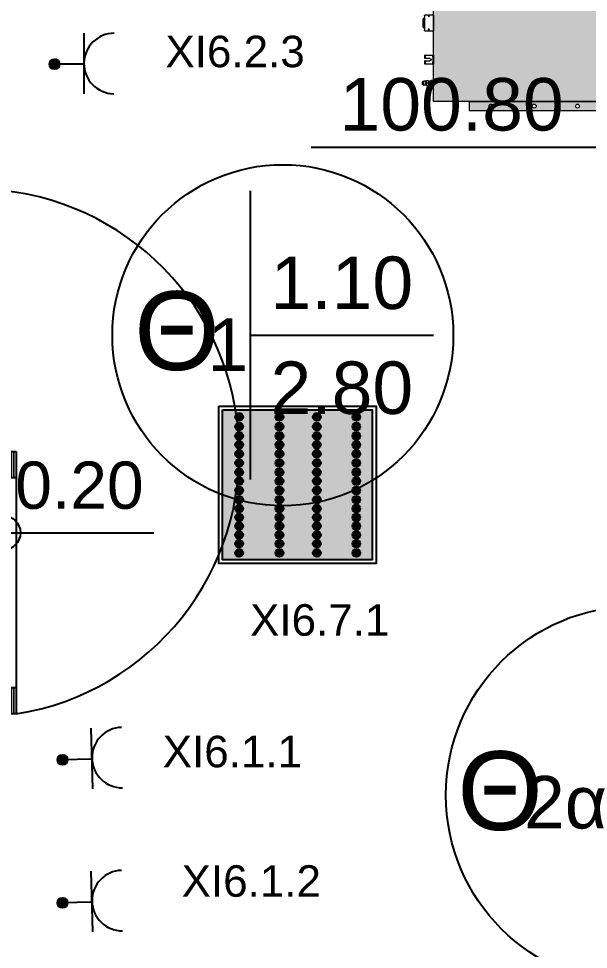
# Model space of a CAD drawing. Header units: metres. Extents: x 0 to 132, y -109 to 310.
# Drawn here: x 15.278 to 17.45, y 18.036 to 21.583 of the extents above; entities that cross this region are included whole.
import ezdxf
from ezdxf.enums import TextEntityAlignment as Align

# ---------------------------------------------------------------- set-up
doc = ezdxf.new("R2010")
doc.units = ezdxf.units.M
doc.header["$LTSCALE"] = 0.036
doc.layers.get('0').update_dxf_attribs({"color": 252})
doc.layers.get('Defpoints').update_dxf_attribs({"color": 252})
for name, color, linetype in [('arxitektonika', 254, 'Continuous'), ('DIMBLK', 252, 'Continuous'), ('electext', 20, 'Continuous'), ('HLEK-SYMBOL', 3, 'Continuous'), ('HLEK_FL001_SYMBOLS', 230, 'Continuous'), ('mihanologika text', 20, 'Continuous'), ('Parathira', 252, 'Continuous')]:
    doc.layers.add(name, color=color, linetype=linetype)
doc.layers.add('axel', color=170, linetype='Continuous', lineweight=0)
doc.styles.add('COMU-N', font='arial.ttf')
doc.styles.get("Standard").update_dxf_attribs({"font": 'arial.ttf'})
doc.dimstyles.new('CADWDOT', dxfattribs={"dimscale": 0.1, "dimtxt": 1.8, "dimasz": 0.08, "dimexe": 2, "dimexo": 0, "dimgap": 0.09, "dimtad": 0, "dimrnd": 0.001, "dimzin": 0, "dimdsep": 46, "dimtxsty": 'Standard', "dimblk1": 'ARTDIM', "dimblk2": 'ARTDIM', "dimsah": 1, "dimcen": 0.09, "dimdle": 0.05, "dimse1": 1, "dimse2": 1, "dimadec": 0, "dimazin": 0, "dimtfac": 1, "dimtmove": 0, "dimatfit": 3, "dimldrblk": 'ARTDIM', "dimfxl": 2, "dimtvp": 0.9999, "dimtolj": 1, "dimtzin": 0, "dimarcsym": 0})

# ---------------------------------------------------------------- blocks, each defined once
blk = doc.blocks.new('A$C30F022F0')
at = {"layer": 'Parathira'}
for p, q in [((-0.2, -0.2), (-0.2, -0.25)), ((0, -0.25), (0, -0.2)), ((-0.2, -0.25), (0, -0.25)), ((-0.1, -0.25), (-0.15, -0.25)), ((-0.2, -1.25), (0, -1.25)), ((-0.2, -1.3), (-0.2, -1.25)), ((0, -1.25), (0.05, -1.25)), ((0, -1.25), (0, -1.3)), ((0.01, -1.25), (0.01, -1.35)), ((0.02, -1.25), (0.02, -1.35)), ((0.03, -1.25), (0.03, -1.35)), ((0.04, -1.25), (0.04, -1.35)), ((0.05, -1.25), (0.05, -2.2498)), ((0.05, -1.35), (0, -1.35)), ((0.05, -2.15), (0, -2.15)), ((0.01, -2.15), (0.01, -2.2498)), ((0.02, -2.15), (0.02, -2.2498)), ((0.03, -2.15), (0.03, -2.2498)), ((0.04, -2.15), (0.04, -2.2498)), ((0.05, -2.2498), (0, -2.2498))]:
    blk.add_line(p, q, dxfattribs=at)
blk.add_arc((-0.1058, -1.256), 1.006, 278.9092, 89.67, dxfattribs=at)
blk = doc.blocks.new('ARTDIM')
at = {"layer": 'DIMBLK'}
for p, q in [((0, -24.9975), (0, 24.9975)), ((-24.9975, 0), (24.9975, 0))]:
    blk.add_line(p, q, dxfattribs=at)
blk.add_circle((0, 0), 8.25, dxfattribs=at)
blk = doc.blocks.new('*D288')
at = {"layer": 'arxitektonika', "color": 0, "lineweight": -2}
for p, q in [((15.0262, 19.6237), (15.2102, 19.6237)), ((15.2182, 19.6237), (15.7927, 19.6237))]:
    blk.add_line(p, q, dxfattribs=at)
at = {"layer": 'Defpoints', "color": 0, "transparency": 16777216}
for p in [(15.2182, 19.6237), (15.0182, 19.3974), (15.2182, 19.3974)]:
    blk.add_point(p, dxfattribs=at)
at = {"layer": 'arxitektonika', "color": 0, "lineweight": -2, "xscale": 0.008, "yscale": 0.008, "zscale": 0.008, "rotation": 180}
blk.add_blockref('ARTDIM', (15.0182, 19.6237), dxfattribs=at)
at = {"layer": 'arxitektonika', "color": 0, "lineweight": -2, "xscale": 0.008, "yscale": 0.008, "zscale": 0.008}
blk.add_blockref('ARTDIM', (15.2182, 19.6237), dxfattribs=at)
at = {"layer": 'arxitektonika', "color": 0, "insert": (15.5095, 19.8037), "char_height": 0.18, "attachment_point": 5}
blk.add_mtext('\\A1;0.20', dxfattribs=at)
blk = doc.blocks.new('gJ6_a14')
at = {"linetype": 'Continuous'}
for p, q in [((-0.1176, 0.1119), (0.113, 0.1119)), ((0, 0.1119), (0, 0))]:
    blk.add_line(p, q, dxfattribs=at)
blk.add_arc((-0.0023, 0.2279), 0.1153, 180, 358.9566, dxfattribs=at)
blk = doc.blocks.new('*X789')
at = {"color": 0}
for p, q in [((15.598, 2.587), (15.737, 2.727)), ((15.598, 2.622), (15.702, 2.727)), ((15.72, 2.727), (15.721, 2.728)), ((15.601, 2.607), (15.609, 2.616)), ((15.604, 2.646), (15.605, 2.647)), ((15.605, 2.559), (15.765, 2.719)), ((15.605, 2.577), (15.614, 2.585)), ((15.609, 2.652), (15.618, 2.66)), ((15.611, 2.547), (15.618, 2.554)), ((15.614, 2.621), (15.623, 2.63)), ((15.617, 2.536), (15.789, 2.707)), ((15.618, 2.59), (15.627, 2.599)), ((15.623, 2.665), (15.631, 2.674)), ((15.623, 2.559), (15.631, 2.568)), ((15.627, 2.634), (15.636, 2.643)), ((15.627, 2.528), (15.636, 2.537)), ((15.631, 2.603), (15.64, 2.612)), ((15.633, 2.516), (15.808, 2.691)), ((15.636, 2.678), (15.645, 2.687)), ((15.636, 2.572), (15.645, 2.581)), ((15.64, 2.647), (15.649, 2.656)), ((15.64, 2.541), (15.649, 2.55)), ((15.645, 2.616), (15.654, 2.625)), ((15.645, 2.51), (15.654, 2.519)), ((15.649, 2.691), (15.658, 2.7)), ((15.649, 2.585), (15.658, 2.594)), ((15.653, 2.501), (15.824, 2.672)), ((15.654, 2.66), (15.662, 2.669)), ((15.654, 2.554), (15.662, 2.563)), ((15.658, 2.63), (15.667, 2.638)), ((15.658, 2.523), (15.667, 2.532)), ((15.662, 2.705), (15.671, 2.714)), ((15.662, 2.599), (15.671, 2.607)), ((15.664, 2.494), (15.671, 2.501)), ((15.667, 2.674), (15.676, 2.683)), ((15.667, 2.568), (15.676, 2.577)), ((15.671, 2.643), (15.68, 2.652)), ((15.671, 2.537), (15.68, 2.546)), ((15.676, 2.718), (15.678, 2.721)), ((15.676, 2.489), (15.836, 2.648)), ((15.676, 2.612), (15.685, 2.621)), ((15.676, 2.506), (15.685, 2.515)), ((15.68, 2.687), (15.689, 2.696)), ((15.68, 2.581), (15.689, 2.59)), ((15.685, 2.656), (15.693, 2.665)), ((15.685, 2.55), (15.693, 2.559)), ((15.689, 2.625), (15.698, 2.634)), ((15.689, 2.519), (15.698, 2.528)), ((15.693, 2.7), (15.702, 2.709)), ((15.693, 2.594), (15.702, 2.603)), ((15.698, 2.669), (15.707, 2.678)), ((15.698, 2.563), (15.707, 2.572)), ((15.702, 2.638), (15.711, 2.647)), ((15.702, 2.532), (15.711, 2.541)), ((15.705, 2.482), (15.843, 2.62)), ((15.707, 2.714), (15.715, 2.722)), ((15.707, 2.607), (15.715, 2.616)), ((15.707, 2.501), (15.715, 2.51)), ((15.711, 2.683), (15.72, 2.691)), ((15.711, 2.577), (15.72, 2.585)), ((15.715, 2.652), (15.724, 2.66)), ((15.715, 2.546), (15.724, 2.554)), ((15.72, 2.621), (15.729, 2.63)), ((15.72, 2.515), (15.729, 2.523)), ((15.724, 2.696), (15.733, 2.705)), ((15.724, 2.59), (15.733, 2.599)), ((15.729, 2.665), (15.738, 2.674)), ((15.729, 2.559), (15.738, 2.568)), ((15.733, 2.634), (15.742, 2.643)), ((15.733, 2.528), (15.742, 2.537)), ((15.738, 2.709), (15.746, 2.718)), ((15.738, 2.603), (15.746, 2.612)), ((15.738, 2.497), (15.746, 2.506)), ((15.741, 2.482), (15.842, 2.584)), ((15.742, 2.678), (15.751, 2.687)), ((15.742, 2.572), (15.751, 2.581)), ((15.746, 2.647), (15.755, 2.656)), ((15.746, 2.541), (15.755, 2.55)), ((15.751, 2.722), (15.752, 2.724)), ((15.751, 2.616), (15.76, 2.625)), ((15.751, 2.51), (15.76, 2.519)), ((15.755, 2.691), (15.764, 2.7)), ((15.755, 2.585), (15.764, 2.594)), ((15.76, 2.66), (15.768, 2.669)), ((15.76, 2.554), (15.768, 2.563)), ((15.764, 2.63), (15.773, 2.638)), ((15.764, 2.523), (15.773, 2.532)), ((15.768, 2.705), (15.777, 2.714)), ((15.768, 2.599), (15.777, 2.607)), ((15.768, 2.493), (15.777, 2.501)), ((15.773, 2.674), (15.782, 2.683)), ((15.773, 2.568), (15.782, 2.577)), ((15.777, 2.643), (15.786, 2.652)), ((15.777, 2.537), (15.786, 2.546)), ((15.782, 2.612), (15.791, 2.621)), ((15.782, 2.506), (15.791, 2.515)), ((15.786, 2.687), (15.795, 2.696)), ((15.786, 2.581), (15.795, 2.59)), ((15.791, 2.656), (15.799, 2.665)), ((15.791, 2.55), (15.799, 2.559)), ((15.795, 2.625), (15.804, 2.634)), ((15.795, 2.519), (15.804, 2.528)), ((15.799, 2.594), (15.808, 2.603)), ((15.804, 2.669), (15.813, 2.678)), ((15.804, 2.563), (15.813, 2.572)), ((15.808, 2.638), (15.817, 2.647)), ((15.808, 2.532), (15.817, 2.541)), ((15.813, 2.607), (15.822, 2.616)), ((15.817, 2.577), (15.826, 2.585)), ((15.822, 2.652), (15.83, 2.66)), ((15.822, 2.546), (15.83, 2.554)), ((15.826, 2.621), (15.835, 2.63)), ((15.83, 2.59), (15.839, 2.599)), ((15.835, 2.559), (15.835, 2.56)), ((15.839, 2.634), (15.84, 2.635)), ((15.844, 2.603), (15.844, 2.603)), ((15.693, 2.488), (15.702, 2.497)), ((15.724, 2.484), (15.733, 2.493))]:
    blk.add_line(p, q, dxfattribs=at)
blk = doc.blocks.new('GJ6_A78')
at = {"layer": 'HLEK-SYMBOL', "color": 0, "linetype": 'Continuous'}
blk.add_circle((0, 0), 0.0989, dxfattribs=at)
at = {"layer": 'HLEK-SYMBOL', "color": 0, "xscale": 0.8, "yscale": 0.8, "zscale": 0.8}
blk.add_blockref('*X789', (-12.576, -2.084), dxfattribs=at)
blk = doc.blocks.new('priza')
at = {"layer": 'HLEK_FL001_SYMBOLS', "xscale": 0.1951472641207488, "yscale": 0.1951472641207488, "zscale": 0.1951472641207488}
blk.add_blockref('GJ6_A78', (87.4, -100.4953), dxfattribs=at)
at = {"layer": 'HLEK_FL001_SYMBOLS', "rotation": 180}
blk.add_blockref('gJ6_a14', (87.4, -100.4952), dxfattribs=at)
blk = doc.blocks.new('panel led 4x16W 60x60cm acrylic')
at = {"layer": 'HLEK_FL001_SYMBOLS', "linetype": 'Continuous', "lineweight": 0}
h = blk.add_hatch(color=201, dxfattribs=at)
h.dxf.hatch_style = 1
h.paths.add_polyline_path([(45.4184, 65.5575), (45.4184, 64.9863), (45.9896, 64.9863), (45.9896, 65.5575)])
h.paths.add_polyline_path([(45.6208, 65.3554, -1), (45.6508, 65.3554, -1)], flags=16)
h.paths.add_polyline_path([(45.6208, 65.3904, -1), (45.6508, 65.3904, -1)], flags=16)
h.paths.add_polyline_path([(45.7936, 65.3554, -1), (45.7636, 65.3554, -1)], flags=16)
h.paths.add_polyline_path([(45.7636, 65.3904, -1), (45.7936, 65.3904, -1)], flags=16)
h.paths.add_polyline_path([(45.6508, 65.3202, -1), (45.6208, 65.3202, -1)], flags=16)
h.paths.add_polyline_path([(45.7936, 65.3202, -1), (45.7636, 65.3202, -1)], flags=16)
h.paths.add_polyline_path([(45.6208, 65.4249, -1), (45.6508, 65.4249, -1)], flags=16)
h.paths.add_polyline_path([(45.7636, 65.4249, -1), (45.7936, 65.4249, -1)], flags=16)
h.paths.add_polyline_path([(45.6508, 65.2864, -1), (45.6208, 65.2864, -1)], flags=16)
h.paths.add_polyline_path([(45.7936, 65.2864, -1), (45.7636, 65.2864, -1)], flags=16)
h.paths.add_polyline_path([(45.6208, 65.4586, -1), (45.6508, 65.4586, -1)], flags=16)
h.paths.add_polyline_path([(45.7636, 65.4586, -1), (45.7936, 65.4586, -1)], flags=16)
h.paths.add_polyline_path([(45.6508, 65.2511, -1), (45.6208, 65.2511, -1)], flags=16)
h.paths.add_polyline_path([(45.7936, 65.2511, -1), (45.7636, 65.2511, -1)], flags=16)
h.paths.add_polyline_path([(45.6208, 65.4943, -1), (45.6508, 65.4943, -1)], flags=16)
h.paths.add_polyline_path([(45.7636, 65.4943, -1), (45.7936, 65.4943, -1)], flags=16)
h.paths.add_polyline_path([(45.6508, 65.2158, -1), (45.6208, 65.2158, -1)], flags=16)
h.paths.add_polyline_path([(45.7936, 65.2158, -1), (45.7636, 65.2158, -1)], flags=16)
h.paths.add_polyline_path([(45.6208, 65.531, -1), (45.6508, 65.531, -1)], flags=16)
h.paths.add_polyline_path([(45.7636, 65.531, -1), (45.7936, 65.531, -1)], flags=16)
h.paths.add_polyline_path([(45.6508, 65.1817, -1), (45.6208, 65.1817, -1)], flags=16)
h.paths.add_polyline_path([(45.7936, 65.1817, -1), (45.7636, 65.1817, -1)], flags=16)
h.paths.add_polyline_path([(45.4672, 65.3554, -1), (45.4972, 65.3554, -1)], flags=16)
h.paths.add_polyline_path([(45.4672, 65.3904, -1), (45.4972, 65.3904, -1)], flags=16)
h.paths.add_polyline_path([(45.4972, 65.3202, -1), (45.4672, 65.3202, -1)], flags=16)
h.paths.add_polyline_path([(45.6508, 65.1482, -1), (45.6208, 65.1482, -1)], flags=16)
h.paths.add_polyline_path([(45.9441, 65.3554, -1), (45.9141, 65.3554, -1)], flags=16)
h.paths.add_polyline_path([(45.9441, 65.3904, -1), (45.9141, 65.3904, -1)], flags=16)
h.paths.add_polyline_path([(45.7936, 65.1482, -1), (45.7636, 65.1482, -1)], flags=16)
h.paths.add_polyline_path([(45.4672, 65.4249, -1), (45.4972, 65.4249, -1)], flags=16)
h.paths.add_polyline_path([(45.9441, 65.3202, -1), (45.9141, 65.3202, -1)], flags=16)
h.paths.add_polyline_path([(45.4972, 65.2864, -1), (45.4672, 65.2864, -1)], flags=16)
h.paths.add_polyline_path([(45.9141, 65.4249, -1), (45.9441, 65.4249, -1)], flags=16)
h.paths.add_polyline_path([(45.9441, 65.2864, -1), (45.9141, 65.2864, -1)], flags=16)
h.paths.add_polyline_path([(45.4672, 65.4586, -1), (45.4972, 65.4586, -1)], flags=16)
h.paths.add_polyline_path([(45.9141, 65.4586, -1), (45.9441, 65.4586, -1)], flags=16)
h.paths.add_polyline_path([(45.4972, 65.2511, -1), (45.4672, 65.2511, -1)], flags=16)
h.paths.add_polyline_path([(45.9441, 65.2511, -1), (45.9141, 65.2511, -1)], flags=16)
h.paths.add_polyline_path([(45.4672, 65.4943, -1), (45.4972, 65.4943, -1)], flags=16)
h.paths.add_polyline_path([(45.6508, 65.1152, -1), (45.6208, 65.1152, -1)], flags=16)
h.paths.add_polyline_path([(45.7936, 65.1152, -1), (45.7636, 65.1152, -1)], flags=16)
h.paths.add_polyline_path([(45.9141, 65.4943, -1), (45.9441, 65.4943, -1)], flags=16)
h.paths.add_polyline_path([(45.4972, 65.2158, -1), (45.4672, 65.2158, -1)], flags=16)
h.paths.add_polyline_path([(45.9441, 65.2158, -1), (45.9141, 65.2158, -1)], flags=16)
h.paths.add_polyline_path([(45.4672, 65.531, -1), (45.4972, 65.531, -1)], flags=16)
h.paths.add_polyline_path([(45.9141, 65.531, -1), (45.9441, 65.531, -1)], flags=16)
h.paths.add_polyline_path([(45.4972, 65.1817, -1), (45.4672, 65.1817, -1)], flags=16)
h.paths.add_polyline_path([(45.9441, 65.1817, -1), (45.9141, 65.1817, -1)], flags=16)
h.paths.add_polyline_path([(45.6508, 65.0811, -1), (45.6208, 65.0811, -1)], flags=16)
h.paths.add_polyline_path([(45.7936, 65.0811, -1), (45.7636, 65.0811, -1)], flags=16)
h.paths.add_polyline_path([(45.4972, 65.1482, -1), (45.4672, 65.1482, -1)], flags=16)
h.paths.add_polyline_path([(45.9441, 65.1482, -1), (45.9141, 65.1482, -1)], flags=16)
h.paths.add_polyline_path([(45.6508, 65.048, -1), (45.6208, 65.048, -1)], flags=16)
h.paths.add_polyline_path([(45.7936, 65.048, -1), (45.7636, 65.048, -1)], flags=16)
h.paths.add_polyline_path([(45.4972, 65.1152, -1), (45.4672, 65.1152, -1)], flags=16)
h.paths.add_polyline_path([(45.9441, 65.1152, -1), (45.9141, 65.1152, -1)], flags=16)
h.paths.add_polyline_path([(45.6508, 65.0128, -1), (45.6208, 65.0128, -1)], flags=16)
h.paths.add_polyline_path([(45.4972, 65.0811, -1), (45.4672, 65.0811, -1)], flags=16)
h.paths.add_polyline_path([(45.7936, 65.0128, -1), (45.7636, 65.0128, -1)], flags=16)
h.paths.add_polyline_path([(45.9441, 65.0811, -1), (45.9141, 65.0811, -1)], flags=16)
h.paths.add_polyline_path([(45.4972, 65.048, -1), (45.4672, 65.048, -1)], flags=16)
h.paths.add_polyline_path([(45.9441, 65.048, -1), (45.9141, 65.048, -1)], flags=16)
h.paths.add_polyline_path([(45.4972, 65.0128, -1), (45.4672, 65.0128, -1)], flags=16)
h.paths.add_polyline_path([(45.9441, 65.0128, -1), (45.9141, 65.0128, -1)], flags=16)
h = blk.add_hatch(color=11, dxfattribs=at)
h.dxf.hatch_style = 1
h.paths.add_polyline_path([(45.4972, 65.531, 1), (45.4672, 65.531, 1)])
h = blk.add_hatch(color=11, dxfattribs=at)
h.dxf.hatch_style = 1
h.paths.add_polyline_path([(45.6508, 65.531, 1), (45.6208, 65.531, 1)])
h = blk.add_hatch(color=11, dxfattribs=at)
h.dxf.hatch_style = 1
h.paths.add_polyline_path([(45.7936, 65.531, 1), (45.7636, 65.531, 1)])
h = blk.add_hatch(color=11, dxfattribs=at)
h.dxf.hatch_style = 1
h.paths.add_polyline_path([(45.9441, 65.531, 1), (45.9141, 65.531, 1)])
h = blk.add_hatch(color=11, dxfattribs=at)
h.dxf.hatch_style = 1
h.paths.add_polyline_path([(45.4972, 65.4943, 1), (45.4672, 65.4943, 1)])
h = blk.add_hatch(color=11, dxfattribs=at)
h.dxf.hatch_style = 1
h.paths.add_polyline_path([(45.6508, 65.4943, 1), (45.6208, 65.4943, 1)])
h = blk.add_hatch(color=11, dxfattribs=at)
h.dxf.hatch_style = 1
h.paths.add_polyline_path([(45.7936, 65.4943, 1), (45.7636, 65.4943, 1)])
h = blk.add_hatch(color=11, dxfattribs=at)
h.dxf.hatch_style = 1
h.paths.add_polyline_path([(45.9441, 65.4943, 1), (45.9141, 65.4943, 1)])
h = blk.add_hatch(color=11, dxfattribs=at)
h.dxf.hatch_style = 1
h.paths.add_polyline_path([(45.4972, 65.4586, 1), (45.4672, 65.4586, 1)])
h = blk.add_hatch(color=11, dxfattribs=at)
h.dxf.hatch_style = 1
h.paths.add_polyline_path([(45.6508, 65.4586, 1), (45.6208, 65.4586, 1)])
h = blk.add_hatch(color=11, dxfattribs=at)
h.dxf.hatch_style = 1
h.paths.add_polyline_path([(45.7936, 65.4586, 1), (45.7636, 65.4586, 1)])
h = blk.add_hatch(color=11, dxfattribs=at)
h.dxf.hatch_style = 1
h.paths.add_polyline_path([(45.9441, 65.4586, 1), (45.9141, 65.4586, 1)])
h = blk.add_hatch(color=11, dxfattribs=at)
h.dxf.hatch_style = 1
h.paths.add_polyline_path([(45.4972, 65.4249, 1), (45.4672, 65.4249, 1)])
h = blk.add_hatch(color=11, dxfattribs=at)
h.dxf.hatch_style = 1
h.paths.add_polyline_path([(45.6508, 65.4249, 1), (45.6208, 65.4249, 1)])
h = blk.add_hatch(color=11, dxfattribs=at)
h.dxf.hatch_style = 1
h.paths.add_polyline_path([(45.7936, 65.4249, 1), (45.7636, 65.4249, 1)])
h = blk.add_hatch(color=11, dxfattribs=at)
h.dxf.hatch_style = 1
h.paths.add_polyline_path([(45.9441, 65.4249, 1), (45.9141, 65.4249, 1)])
h = blk.add_hatch(color=11, dxfattribs=at)
h.dxf.hatch_style = 1
h.paths.add_polyline_path([(45.4972, 65.3904, 1), (45.4672, 65.3904, 1)])
h = blk.add_hatch(color=11, dxfattribs=at)
h.dxf.hatch_style = 1
h.paths.add_polyline_path([(45.6508, 65.3904, 1), (45.6208, 65.3904, 1)])
h = blk.add_hatch(color=11, dxfattribs=at)
h.dxf.hatch_style = 1
h.paths.add_polyline_path([(45.7936, 65.3904, 1), (45.7636, 65.3904, 1)])
h = blk.add_hatch(color=11, dxfattribs=at)
h.dxf.hatch_style = 1
h.paths.add_polyline_path([(45.9441, 65.3904, 1), (45.9141, 65.3904, 1)])
h = blk.add_hatch(color=11, dxfattribs=at)
h.dxf.hatch_style = 1
h.paths.add_polyline_path([(45.4972, 65.3554, 1), (45.4672, 65.3554, 1)])
h = blk.add_hatch(color=11, dxfattribs=at)
h.dxf.hatch_style = 1
h.paths.add_polyline_path([(45.6508, 65.3554, 1), (45.6208, 65.3554, 1)])
h = blk.add_hatch(color=11, dxfattribs=at)
h.dxf.hatch_style = 1
h.paths.add_polyline_path([(45.7936, 65.3554, 1), (45.7636, 65.3554, 1)])
h = blk.add_hatch(color=11, dxfattribs=at)
h.dxf.hatch_style = 1
h.paths.add_polyline_path([(45.9441, 65.3554, 1), (45.9141, 65.3554, 1)])
h = blk.add_hatch(color=11, dxfattribs=at)
h.dxf.hatch_style = 1
h.paths.add_polyline_path([(45.4972, 65.3202, 1), (45.4672, 65.3202, 1)])
h = blk.add_hatch(color=11, dxfattribs=at)
h.dxf.hatch_style = 1
h.paths.add_polyline_path([(45.6508, 65.3202, 1), (45.6208, 65.3202, 1)])
h = blk.add_hatch(color=11, dxfattribs=at)
h.dxf.hatch_style = 1
h.paths.add_polyline_path([(45.7936, 65.3202, 1), (45.7636, 65.3202, 1)])
h = blk.add_hatch(color=11, dxfattribs=at)
h.dxf.hatch_style = 1
h.paths.add_polyline_path([(45.9441, 65.3202, 1), (45.9141, 65.3202, 1)])
h = blk.add_hatch(color=11, dxfattribs=at)
h.dxf.hatch_style = 1
h.paths.add_polyline_path([(45.4972, 65.2864, 1), (45.4672, 65.2864, 1)])
h = blk.add_hatch(color=11, dxfattribs=at)
h.dxf.hatch_style = 1
h.paths.add_polyline_path([(45.6508, 65.2864, 1), (45.6208, 65.2864, 1)])
h = blk.add_hatch(color=11, dxfattribs=at)
h.dxf.hatch_style = 1
h.paths.add_polyline_path([(45.7936, 65.2864, 1), (45.7636, 65.2864, 1)])
h = blk.add_hatch(color=11, dxfattribs=at)
h.dxf.hatch_style = 1
h.paths.add_polyline_path([(45.9441, 65.2864, 1), (45.9141, 65.2864, 1)])
h = blk.add_hatch(color=11, dxfattribs=at)
h.dxf.hatch_style = 1
h.paths.add_polyline_path([(45.4972, 65.2511, 1), (45.4672, 65.2511, 1)])
h = blk.add_hatch(color=11, dxfattribs=at)
h.dxf.hatch_style = 1
h.paths.add_polyline_path([(45.6508, 65.2511, 1), (45.6208, 65.2511, 1)])
h = blk.add_hatch(color=11, dxfattribs=at)
h.dxf.hatch_style = 1
h.paths.add_polyline_path([(45.7936, 65.2511, 1), (45.7636, 65.2511, 1)])
h = blk.add_hatch(color=11, dxfattribs=at)
h.dxf.hatch_style = 1
h.paths.add_polyline_path([(45.9441, 65.2511, 1), (45.9141, 65.2511, 1)])
h = blk.add_hatch(color=11, dxfattribs=at)
h.dxf.hatch_style = 1
h.paths.add_polyline_path([(45.4972, 65.2158, 1), (45.4672, 65.2158, 1)])
h = blk.add_hatch(color=11, dxfattribs=at)
h.dxf.hatch_style = 1
h.paths.add_polyline_path([(45.4972, 65.1817, 1), (45.4672, 65.1817, 1)])
h = blk.add_hatch(color=11, dxfattribs=at)
h.dxf.hatch_style = 1
h.paths.add_polyline_path([(45.6508, 65.2158, 1), (45.6208, 65.2158, 1)])
h = blk.add_hatch(color=11, dxfattribs=at)
h.dxf.hatch_style = 1
h.paths.add_polyline_path([(45.6508, 65.1817, 1), (45.6208, 65.1817, 1)])
h = blk.add_hatch(color=11, dxfattribs=at)
h.dxf.hatch_style = 1
h.paths.add_polyline_path([(45.7936, 65.2158, 1), (45.7636, 65.2158, 1)])
h = blk.add_hatch(color=11, dxfattribs=at)
h.dxf.hatch_style = 1
h.paths.add_polyline_path([(45.7936, 65.1817, 1), (45.7636, 65.1817, 1)])
h = blk.add_hatch(color=11, dxfattribs=at)
h.dxf.hatch_style = 1
h.paths.add_polyline_path([(45.9441, 65.2158, 1), (45.9141, 65.2158, 1)])
h = blk.add_hatch(color=11, dxfattribs=at)
h.dxf.hatch_style = 1
h.paths.add_polyline_path([(45.9441, 65.1817, 1), (45.9141, 65.1817, 1)])
h = blk.add_hatch(color=11, dxfattribs=at)
h.dxf.hatch_style = 1
h.paths.add_polyline_path([(45.4972, 65.1482, 1), (45.4672, 65.1482, 1)])
h = blk.add_hatch(color=11, dxfattribs=at)
h.dxf.hatch_style = 1
h.paths.add_polyline_path([(45.6508, 65.1482, 1), (45.6208, 65.1482, 1)])
h = blk.add_hatch(color=11, dxfattribs=at)
h.dxf.hatch_style = 1
h.paths.add_polyline_path([(45.7936, 65.1482, 1), (45.7636, 65.1482, 1)])
h = blk.add_hatch(color=11, dxfattribs=at)
h.dxf.hatch_style = 1
h.paths.add_polyline_path([(45.9441, 65.1482, 1), (45.9141, 65.1482, 1)])
h = blk.add_hatch(color=11, dxfattribs=at)
h.dxf.hatch_style = 1
h.paths.add_polyline_path([(45.4972, 65.1152, 1), (45.4672, 65.1152, 1)])
h = blk.add_hatch(color=11, dxfattribs=at)
h.dxf.hatch_style = 1
h.paths.add_polyline_path([(45.6508, 65.1152, 1), (45.6208, 65.1152, 1)])
h = blk.add_hatch(color=11, dxfattribs=at)
h.dxf.hatch_style = 1
h.paths.add_polyline_path([(45.7936, 65.1152, 1), (45.7636, 65.1152, 1)])
h = blk.add_hatch(color=11, dxfattribs=at)
h.dxf.hatch_style = 1
h.paths.add_polyline_path([(45.9441, 65.1152, 1), (45.9141, 65.1152, 1)])
h = blk.add_hatch(color=11, dxfattribs=at)
h.dxf.hatch_style = 1
h.paths.add_polyline_path([(45.4972, 65.0811, 1), (45.4672, 65.0811, 1)])
h = blk.add_hatch(color=11, dxfattribs=at)
h.dxf.hatch_style = 1
h.paths.add_polyline_path([(45.6508, 65.0811, 1), (45.6208, 65.0811, 1)])
h = blk.add_hatch(color=11, dxfattribs=at)
h.dxf.hatch_style = 1
h.paths.add_polyline_path([(45.7936, 65.0811, 1), (45.7636, 65.0811, 1)])
h = blk.add_hatch(color=11, dxfattribs=at)
h.dxf.hatch_style = 1
h.paths.add_polyline_path([(45.9441, 65.0811, 1), (45.9141, 65.0811, 1)])
h = blk.add_hatch(color=11, dxfattribs=at)
h.dxf.hatch_style = 1
h.paths.add_polyline_path([(45.4972, 65.048, 1), (45.4672, 65.048, 1)])
h = blk.add_hatch(color=11, dxfattribs=at)
h.dxf.hatch_style = 1
h.paths.add_polyline_path([(45.6508, 65.048, 1), (45.6208, 65.048, 1)])
h = blk.add_hatch(color=11, dxfattribs=at)
h.dxf.hatch_style = 1
h.paths.add_polyline_path([(45.7936, 65.048, 1), (45.7636, 65.048, 1)])
h = blk.add_hatch(color=11, dxfattribs=at)
h.dxf.hatch_style = 1
h.paths.add_polyline_path([(45.9441, 65.048, 1), (45.9141, 65.048, 1)])
h = blk.add_hatch(color=11, dxfattribs=at)
h.dxf.hatch_style = 1
h.paths.add_polyline_path([(45.4972, 65.0128, 1), (45.4672, 65.0128, 1)])
h = blk.add_hatch(color=11, dxfattribs=at)
h.dxf.hatch_style = 1
h.paths.add_polyline_path([(45.6508, 65.0128, 1), (45.6208, 65.0128, 1)])
h = blk.add_hatch(color=11, dxfattribs=at)
h.dxf.hatch_style = 1
h.paths.add_polyline_path([(45.7936, 65.0128, 1), (45.7636, 65.0128, 1)])
h = blk.add_hatch(color=11, dxfattribs=at)
h.dxf.hatch_style = 1
h.paths.add_polyline_path([(45.9441, 65.0128, 1), (45.9141, 65.0128, 1)])
at = {"layer": 'HLEK_FL001_SYMBOLS'}
for points in [[(45.4043, 65.5722), (46.0043, 65.5722), (46.0043, 64.9722), (45.4043, 64.9722)], [(45.4184, 65.5575), (45.9896, 65.5575), (45.9896, 64.9863), (45.4184, 64.9863)]]:
    blk.add_lwpolyline(points, close=True, dxfattribs=at)
for centre in [(45.4822, 65.531), (45.6358, 65.531), (45.7786, 65.531), (45.9291, 65.531), (45.4822, 65.4943), (45.6358, 65.4943), (45.7786, 65.4943), (45.9291, 65.4943), (45.4822, 65.4586), (45.6358, 65.4586), (45.7786, 65.4586), (45.9291, 65.4586), (45.4822, 65.4249), (45.6358, 65.4249), (45.7786, 65.4249), (45.9291, 65.4249), (45.4822, 65.3904), (45.6358, 65.3904), (45.7786, 65.3904), (45.9291, 65.3904), (45.4822, 65.3554), (45.6358, 65.3554), (45.7786, 65.3554), (45.9291, 65.3554), (45.4822, 65.3202), (45.6358, 65.3202), (45.7786, 65.3202), (45.9291, 65.3202), (45.4822, 65.2864), (45.6358, 65.2864), (45.7786, 65.2864), (45.9291, 65.2864), (45.4822, 65.2511), (45.6358, 65.2511), (45.7786, 65.2511), (45.9291, 65.2511), (45.4822, 65.2158), (45.4822, 65.1817), (45.6358, 65.2158), (45.6358, 65.1817), (45.7786, 65.2158), (45.7786, 65.1817), (45.9291, 65.2158), (45.9291, 65.1817), (45.4822, 65.1482), (45.6358, 65.1482), (45.7786, 65.1482), (45.9291, 65.1482), (45.4822, 65.1152), (45.6358, 65.1152), (45.7786, 65.1152), (45.9291, 65.1152), (45.4822, 65.0811), (45.6358, 65.0811), (45.7786, 65.0811), (45.9291, 65.0811), (45.4822, 65.048), (45.6358, 65.048), (45.7786, 65.048), (45.9291, 65.048), (45.4822, 65.0128), (45.6358, 65.0128), (45.7786, 65.0128), (45.9291, 65.0128)]:
    blk.add_circle(centre, 0.015, dxfattribs=at)
blk = doc.blocks.new('A$C5A126718')
at = {"layer": 'axel'}
for p, q in [((-0.0317, 0.0343), (-0.0317, 0.0321)), ((-0.0301, 0.0343), (-0.0317, 0.0343)), ((-0.0317, 0.0321), (-0.0317, 0.0236)), ((-0.0317, 0.0321), (-0.0301, 0.0321)), ((-0.0317, 0.0236), (-0.0301, 0.0236)), ((-0.0317, 0.0236), (-0.0317, 0.0214)), ((-0.0301, 0.0214), (-0.0317, 0.0214)), ((-0.0301, 0.0129), (-0.0317, 0.0129)), ((-0.0317, 0.0129), (-0.0317, 0.0107)), ((-0.0317, 0.0107), (-0.0301, 0.0107)), ((-0.0317, 0.0107), (-0.0317, 0.0021)), ((-0.0317, 0.0021), (-0.0301, 0.0021)), ((-0.0317, 0.0021), (-0.0317, 0)), ((-0.0301, 0), (-0.0317, 0)), ((-0.0012, 0.0343), (-0.0301, 0.0343)), ((-0.0301, 0.0343), (-0.0301, 0.0321)), ((-0.0301, 0.0321), (-0.0301, 0.0236)), ((-0.0301, 0.0236), (-0.0301, 0.0214)), ((-0.0301, 0.0214), (-0.0131, 0.0214)), ((-0.0301, 0.0129), (-0.0301, 0.0107)), ((-0.0131, 0.0129), (-0.0301, 0.0129)), ((-0.0301, 0.0107), (-0.0301, 0.0021)), ((-0.0301, 0.0021), (-0.0301, 0)), ((-0.0301, 0), (-0.0012, 0)), ((-0.0012, 0.0343), (0, 0.0343)), ((-0.0012, 0.0343), (-0.0012, 0.033)), ((-0.0012, 0.033), (-0.0012, 0.03)), ((-0.0012, 0.03), (-0.0012, 0.0271)), ((-0.0012, 0.0271), (0, 0.0271)), ((-0.0012, 0.027), (-0.0012, 0.0271)), ((-0.0012, 0.0073), (-0.0012, 0.027)), ((-0.0012, 0.0071), (-0.0012, 0.0073)), ((-0.0012, 0.0071), (0, 0.0071)), ((-0.0012, 0.0071), (-0.0012, 0.0043)), ((-0.0012, 0.0043), (-0.0012, 0.0013)), ((-0.0012, 0.0013), (-0.0012, 0)), ((-0.0012, 0), (0, 0)), ((0.0004, 0.0271), (0.0004, 0.0343)), ((0.0004, 0.0271), (0.0004, 0.0343)), ((0.0004, 0.0211), (0.0004, 0.0271)), ((0.0004, 0.0211), (0.0004, 0.0271)), ((0.0004, 0.0207), (0.0004, 0.0211)), ((0.0004, 0.0207), (0.0004, 0.0211)), ((0.0004, 0.0186), (0.0004, 0.0207)), ((0.0004, 0.0186), (0.0004, 0.0207)), ((0.0004, 0.0157), (0.0004, 0.0186)), ((0.0004, 0.0157), (0.0004, 0.0186)), ((0.0004, 0.0136), (0.0004, 0.0157)), ((0.0004, 0.0136), (0.0004, 0.0157)), ((0.0004, 0.0132), (0.0004, 0.0136)), ((0.0004, 0.0132), (0.0004, 0.0136)), ((0.0004, 0.0071), (0.0004, 0.0132)), ((0.0004, 0.0071), (0.0004, 0.0132)), ((0.0004, 0), (0.0004, 0.0071)), ((0.0004, 0), (0.0004, 0.0071))]:
    blk.add_line(p, q, dxfattribs=at)
blk.add_arc((-0.0131, 0.0171), 0.00429, 270, 90, dxfattribs=at)
blk = doc.blocks.new('A$C3A54651E')
at = {"layer": 'axel'}
for p, q in [((0.0091, 0.0228), (0, 0.0228)), ((0, 0.0228), (0, 0)), ((0.0091, 0), (0, 0)), ((0.0091, 0), (0.0091, 0.0228)), ((0.0091, 0.0171), (0.0162, 0.0171)), ((0.0091, 0.0057), (0.0162, 0.0057)), ((0.0162, 0.019), (0.0166, 0.0193)), ((0.0162, 0.0038), (0.0162, 0.019)), ((0.0162, 0.0038), (0.0166, 0.0035)), ((0.0166, 0.0035), (0.0166, 0.0193)), ((0.0166, 0.0193), (0.0184, 0.0193)), ((0.0166, 0.0035), (0.0184, 0.0035)), ((0.0184, 0.02), (0.0184, 0.0199)), ((0.0184, 0.02), (0.0184, 0.02)), ((0.0184, 0.0199), (0.0184, 0.0193)), ((0.0184, 0.0193), (0.0184, 0.0153)), ((0.0184, 0.0153), (0.0184, 0.0067)), ((0.0184, 0.0067), (0.0184, 0.0035)), ((0.0184, 0.0035), (0.0184, 0.0028)), ((0.0184, 0.0028), (0.0184, 0.0028)), ((0.0191, 0.0202), (0.0254, 0.0202)), ((0.0191, 0.0197), (0.0254, 0.0197)), ((0.0191, 0.0109), (0.0254, 0.0109)), ((0.0191, 0.0026), (0.0254, 0.0026)), ((0.0262, 0.0199), (0.0262, 0.02)), ((0.0262, 0.02), (0.0262, 0.02)), ((0.0262, 0.0182), (0.0262, 0.0199)), ((0.0262, 0.0153), (0.0262, 0.0182)), ((0.0262, 0.0182), (0.0284, 0.0182)), ((0.0262, 0.0067), (0.0262, 0.0153)), ((0.0262, 0.0046), (0.0262, 0.0067)), ((0.0262, 0.0028), (0.0262, 0.0046)), ((0.0262, 0.0046), (0.0284, 0.0046)), ((0.0262, 0.0028), (0.0262, 0.0028)), ((0.0284, 0.0193), (0.037, 0.0193)), ((0.0284, 0.0182), (0.0284, 0.0193)), ((0.0284, 0.0046), (0.0284, 0.0182)), ((0.0284, 0.0035), (0.0284, 0.0046)), ((0.0284, 0.0035), (0.037, 0.0035)), ((0.037, 0.0035), (0.037, 0.0193)), ((0.0373, 0.019), (0.037, 0.0193)), ((0.0373, 0.0037), (0.037, 0.0035)), ((0.0373, 0.0182), (0.0373, 0.019)), ((0.0373, 0.0046), (0.0373, 0.0182)), ((0.0373, 0.0182), (0.0403, 0.0182)), ((0.0373, 0.0037), (0.0373, 0.0046)), ((0.0373, 0.0046), (0.0403, 0.0046)), ((0.0403, 0.0046), (0.0403, 0.0182)), ((0.0423, 0.0162), (0.0403, 0.0182)), ((0.0423, 0.0066), (0.0403, 0.0046)), ((0.0423, 0.0066), (0.0423, 0.0162))]:
    blk.add_line(p, q, dxfattribs=at)
for points in [[(0.0191, 0.0202, 0.004311), (0.019, 0.0202, 0.005535), (0.0188, 0.0202, 0.007292), (0.0187, 0.0201, 0.009929), (0.0186, 0.0201), (0.0186, 0.0201, 0.019665), (0.0185, 0.02, 0.032685), (0.0184, 0.02, 0.060642), (0.0184, 0.02), (0.0184, 0.02)], [(0.0184, 0.0199, 0.159929), (0.0184, 0.0199, 0.090191), (0.0184, 0.0199, 0.0462), (0.0184, 0.0199, 0.02623), (0.0185, 0.0198), (0.0186, 0.0198, 0.013719), (0.0187, 0.0198, 0.009481), (0.0188, 0.0198, 0.006867), (0.0189, 0.0197, 0.005151), (0.0191, 0.0197)], [(0.0191, 0.0197, 0.015295), (0.0188, 0.0186, 0.017604), (0.0186, 0.0175), (0.0185, 0.0169, 0.02245), (0.0184, 0.0158), (0.0184, 0.0153)], [(0.0184, 0.0153, 0.023182), (0.0184, 0.0142, 0.022013), (0.0186, 0.0131), (0.0187, 0.0125, 0.017076), (0.0189, 0.0114), (0.0191, 0.0109)], [(0.0191, 0.0109, 0.016103), (0.0188, 0.0098, 0.018613), (0.0186, 0.0088), (0.0185, 0.0083, 0.023826), (0.0184, 0.0072), (0.0184, 0.0067)], [(0.0184, 0.0067, 0.024647), (0.0184, 0.0057, 0.023359), (0.0186, 0.0046), (0.0187, 0.0041, 0.018023), (0.0189, 0.0031), (0.0191, 0.0026)], [(0.0191, 0.0026, -0.004311), (0.019, 0.0026, -0.005535), (0.0188, 0.0026, -0.007292), (0.0187, 0.0027, -0.009929), (0.0186, 0.0027), (0.0186, 0.0027, -0.019665), (0.0185, 0.0027, -0.032685), (0.0184, 0.0028, -0.060642), (0.0184, 0.0028), (0.0184, 0.0028)], [(0.0262, 0.02, 0.102242), (0.0262, 0.02, 0.051435), (0.0261, 0.02, 0.028507), (0.0261, 0.0201, 0.01755), (0.026, 0.0201), (0.0259, 0.0201, 0.009159), (0.0258, 0.0201, 0.006785), (0.0257, 0.0202, 0.005184), (0.0255, 0.0202), (0.0254, 0.0202)], [(0.0254, 0.0197, 0.004812), (0.0256, 0.0197, 0.00636), (0.0258, 0.0198, 0.008685), (0.0259, 0.0198, 0.012384), (0.026, 0.0198), (0.0261, 0.0198, 0.023143), (0.0261, 0.0199, 0.039656), (0.0262, 0.0199, 0.07579), (0.0262, 0.0199, 0.144125), (0.0262, 0.0199)], [(0.0262, 0.0153, 0.023214), (0.0262, 0.0164, 0.02204), (0.026, 0.0175), (0.0259, 0.018, 0.017046), (0.0256, 0.0191), (0.0254, 0.0197)], [(0.0254, 0.0109, 0.01528), (0.0258, 0.012, 0.017585), (0.026, 0.013), (0.0261, 0.0136, 0.022468), (0.0262, 0.0147), (0.0262, 0.0153)], [(0.0262, 0.0067, 0.024685), (0.0262, 0.0078, 0.023392), (0.026, 0.0088), (0.0259, 0.0093, 0.017988), (0.0256, 0.0103), (0.0254, 0.0109)], [(0.0254, 0.0026, 0.016073), (0.0258, 0.0036, 0.018575), (0.026, 0.0046), (0.0261, 0.0052, 0.023861), (0.0262, 0.0062), (0.0262, 0.0067)], [(0.0262, 0.0028, -0.102242), (0.0262, 0.0028, -0.051435), (0.0261, 0.0028, -0.028507), (0.0261, 0.0027, -0.01755), (0.026, 0.0027), (0.0259, 0.0027, -0.009159), (0.0258, 0.0026, -0.006785), (0.0257, 0.0026, -0.005184), (0.0255, 0.0026), (0.0254, 0.0026)]]:
    blk.add_lwpolyline(points, format="xyb", dxfattribs=at)
blk = doc.blocks.new('A$C531E15D6')
at = {"layer": 'axel'}
for p, q in [((-0.0003, 0.0241), (-0.0003, -0.0359)), ((-0.0003, 0.0241), (0.0009, 0.0241)), ((-0.0003, 0.0134), (0, 0.0134)), ((-0.0003, 0.0113), (0, 0.0113)), ((-0.0003, 0.0066), (-0.0003, 0.0031)), ((-0.0003, 0.0066), (-0.0003, 0.0031)), ((0, 0.0059), (-0.0003, 0.0059)), ((-0.0003, 0.0031), (-0.0003, -0.0276)), ((0.0021, 0.0241), (0, 0.022)), ((0, 0.0059), (0, 0.022)), ((0, -0.0059), (0, 0.0059)), ((0, -0.0059), (0, 0.0059)), ((0.0012, 0.0241), (0.0009, 0.0241)), ((0.0012, 0.0241), (0.0009, 0.0241)), ((0.0012, 0.0241), (0.0021, 0.0241)), ((0.0021, 0.0241), (0.0321, 0.0241)), ((0.0021, 0.0241), (0.0321, 0.0241)), ((0.0321, 0.0241), (0.0343, 0.022)), ((0.0343, 0.022), (0.0343, 0.0134)), ((0.0343, 0.022), (0.0343, 0.0134)), ((0.0343, 0.0134), (0.0343, -0.0251)), ((0.0343, 0.0134), (0.0343, -0.0251)), ((0.038, 0.0127), (0.0343, 0.0128)), ((0.0347, 0.0056), (0.0343, 0.0056)), ((0.0347, 0.0056), (0.0347, -0.0059)), ((0.0357, 0.0099), (0.0357, 0.0045)), ((0.04, 0.0099), (0.0357, 0.0099)), ((0.0357, 0.0045), (0.0357, 0.0038)), ((0.0357, 0.0045), (0.0357, 0.0038)), ((0.0357, 0.0038), (0.0357, -0.0059)), ((0.0357, 0.0038), (0.0357, -0.0059)), ((0.038, 0.0127), (0.038, 0.0099)), ((0.04, 0.0099), (0.04, -0.0059)), ((0, -0.0176), (-0.0003, -0.0176)), ((-0.0003, -0.023), (0, -0.023)), ((-0.0003, -0.0251), (0, -0.0251)), ((-0.0003, -0.0276), (-0.0003, -0.0312)), ((-0.0003, -0.0276), (-0.0003, -0.0312)), ((0, -0.0176), (0, -0.0059)), ((0, -0.0176), (0, -0.0059)), ((0, -0.0337), (0, -0.0176)), ((0.0021, -0.0359), (0, -0.0337)), ((0.0343, -0.0337), (0.0321, -0.0359)), ((0.0347, -0.0173), (0.0343, -0.0173)), ((0.038, -0.0244), (0.0343, -0.0245)), ((0.0343, -0.0251), (0.0343, -0.0337)), ((0.0343, -0.0251), (0.0343, -0.0337)), ((0.0347, -0.0059), (0.0347, -0.0173)), ((0.0357, -0.0059), (0.0357, -0.0155)), ((0.0357, -0.0059), (0.0357, -0.0155)), ((0.0357, -0.0155), (0.0357, -0.0162)), ((0.0357, -0.0155), (0.0357, -0.0162)), ((0.0357, -0.0162), (0.0357, -0.0216)), ((0.04, -0.0216), (0.0357, -0.0216)), ((0.038, -0.0244), (0.038, -0.0216)), ((0.04, -0.0059), (0.04, -0.0216)), ((-0.0003, -0.0359), (0.0021, -0.0359)), ((0.0321, -0.0359), (0.0021, -0.0359)), ((0.0321, -0.0359), (0.0021, -0.0359))]:
    blk.add_line(p, q, dxfattribs=at)
for centre, radius in [((0.0171, 0.0199), 0.00214), ((0.0171, 0.0199), 0.00111), ((0.0171, -0.0316), 0.00214), ((0.0171, -0.0316), 0.00111)]:
    blk.add_circle(centre, radius, dxfattribs=at)
for centre, radius, start, end in [((0.0321, 0.022), 0.00214, 0, 90), ((0.0346, 0.0045), 0.00107, 0, 89.5416), ((0.0321, -0.0337), 0.00214, 270, 0), ((0.0346, -0.0162), 0.00107, 270.4584, 0)]:
    blk.add_arc(centre, radius, start, end, dxfattribs=at)
blk = doc.blocks.new('FCU 10 KANALATO')
at = {"layer": 'axel'}
h = blk.add_hatch(color=211, dxfattribs=at)
h.paths.add_polyline_path([(47988.1338, 13560.164), (47988.1338, 13560.197), (47986.8138, 13560.197), (47986.8138, 13560.164)])
h.paths.add_polyline_path([(47987.5563, 13560.1878, -1), (47987.5563, 13560.1731, -1)], flags=16)
h.paths.add_polyline_path([(47987.3913, 13560.1731, -1), (47987.3913, 13560.1878, -1)], flags=16)
h.paths.add_polyline_path([(47987.7213, 13560.1878, -1), (47987.7213, 13560.1731, -1)], flags=16)
h.paths.add_polyline_path([(47987.2263, 13560.1731, -1), (47987.2263, 13560.1878, -1)], flags=16)
h.paths.add_polyline_path([(47987.8863, 13560.1878, -1), (47987.8863, 13560.1731, -1)], flags=16)
h.paths.add_polyline_path([(47987.0613, 13560.1731, -1), (47987.0613, 13560.1878, -1)], flags=16)
h.paths.add_polyline_path([(47988.0513, 13560.1878, -1), (47988.0513, 13560.1731, -1)], flags=16)
h.paths.add_polyline_path([(47986.8963, 13560.1731, -1), (47986.8963, 13560.1878, -1)], flags=16)
for color, points in [(150, [(47986.6743, 13560.1633), (47986.6743, 13560.0206), (47986.6751, 13560.0206), (47986.6751, 13560.0135), (47986.6751, 13560.0074), (47986.6751, 13560.007), (47986.6751, 13560.002), (47986.6751, 13559.9935), (47986.6751, 13559.9863), (47986.6743, 13559.9863), (47986.6743, 13559.782), (47987.7792, 13559.782), (47988.2671, 13559.782), (47988.2671, 13559.782), (47988.2704, 13559.782), (47988.2704, 13560.1633)]), (151, [(47988.2705, 13559.5646), (47988.2705, 13559.5982), (47988.2705, 13559.5982), (47988.2705, 13559.621), (47988.2705, 13559.621), (47988.2705, 13559.6682), (47988.2705, 13559.6682), (47988.2705, 13559.691), (47988.2705, 13559.691), (47988.2705, 13559.7061), (47988.2705, 13559.7061), (47988.2705, 13559.7132), (47988.2705, 13559.7193), (47988.2705, 13559.7196), (47988.2705, 13559.7246), (47988.2705, 13559.7332), (47988.2705, 13559.7403), (47988.2705, 13559.7403), (47988.2705, 13559.7785), (47987.4805, 13559.7785), (47987.4805, 13559.7638), (47987.4362, 13559.7638), (47987.4362, 13559.7785), (47986.6743, 13559.7785), (47986.6743, 13559.7403), (47986.6751, 13559.7403), (47986.6751, 13559.7332), (47986.6751, 13559.7271), (47986.6751, 13559.7218), (47986.6751, 13559.7193), (47986.6751, 13559.7132), (47986.6751, 13559.7061), (47986.6743, 13559.7061), (47986.6743, 13559.5646)])]:
    blk.add_hatch(color=color, dxfattribs=at).paths.add_polyline_path(points)
h = blk.add_hatch(color=211, dxfattribs=at)
h.paths.add_polyline_path([(47988.1338, 13559.5327), (47988.1338, 13559.5657), (47986.8138, 13559.5657), (47986.8138, 13559.5327)])
h.paths.add_polyline_path([(47987.5563, 13559.5565, -1), (47987.5563, 13559.5418, -1)], flags=16)
h.paths.add_polyline_path([(47987.3913, 13559.5418, -1), (47987.3913, 13559.5565, -1)], flags=16)
h.paths.add_polyline_path([(47987.7213, 13559.5565, -1), (47987.7213, 13559.5418, -1)], flags=16)
h.paths.add_polyline_path([(47987.2263, 13559.5418, -1), (47987.2263, 13559.5565, -1)], flags=16)
h.paths.add_polyline_path([(47987.8863, 13559.5565, -1), (47987.8863, 13559.5418, -1)], flags=16)
h.paths.add_polyline_path([(47987.0613, 13559.5418, -1), (47987.0613, 13559.5565, -1)], flags=16)
h.paths.add_polyline_path([(47988.0513, 13559.5565, -1), (47988.0513, 13559.5418, -1)], flags=16)
h.paths.add_polyline_path([(47986.8963, 13559.5418, -1), (47986.8963, 13559.5565, -1)], flags=16)
for p, q in [((47986.6743, 13559.782), (47987.7792, 13559.782)), ((47986.6743, 13559.7804), (47987.7792, 13559.7804)), ((47986.6743, 13559.78), (47987.7816, 13559.78)), ((47987.7349, 13559.7785), (47986.6743, 13559.7785)), ((47987.4362, 13559.7785), (47987.4362, 13559.78)), ((47987.4362, 13559.7638), (47987.4362, 13559.7785)), ((47987.4362, 13559.766), (47987.4805, 13559.766)), ((47987.4805, 13559.7638), (47987.4362, 13559.7638)), ((47987.4805, 13559.7785), (47987.4805, 13559.78)), ((47987.4805, 13559.7785), (47987.4805, 13559.7638)), ((47988.2705, 13559.7785), (47987.7329, 13559.7785)), ((47987.7792, 13559.782), (47988.2671, 13559.782)), ((47987.7792, 13559.7804), (47988.2705, 13559.7804)), ((47987.7792, 13559.78), (47988.2705, 13559.78))]:
    blk.add_line(p, q, dxfattribs=at)
at = {"layer": 'axel', "linetype": 'Continuous'}
for points in [[(47986.8138, 13560.164), (47988.1338, 13560.164), (47988.1338, 13560.197), (47986.8138, 13560.197)], [(47986.8138, 13559.5327), (47988.1338, 13559.5327), (47988.1338, 13559.5657), (47986.8138, 13559.5657)]]:
    blk.add_lwpolyline(points, close=True, dxfattribs=at)
at = {"layer": 'axel'}
for points in [[(47986.6743, 13560.1633), (47988.2704, 13560.1633), (47988.2704, 13559.782), (47986.6743, 13559.782)], [(47986.6743, 13560.1633), (47988.2705, 13560.1633), (47988.2705, 13559.5646), (47986.6743, 13559.5646)], [(47986.6743, 13559.5646), (47988.2705, 13559.5646), (47988.2705, 13559.7785), (47986.6743, 13559.7785)]]:
    blk.add_lwpolyline(points, close=True, dxfattribs=at)
at = {"layer": 'axel', "linetype": 'Continuous'}
for centre in [(47986.8963, 13560.1805), (47987.0613, 13560.1805), (47987.2263, 13560.1805), (47987.3913, 13560.1805), (47987.5563, 13560.1805), (47987.7213, 13560.1805), (47987.8863, 13560.1805), (47988.0513, 13560.1805), (47986.8963, 13559.5492), (47987.0613, 13559.5492), (47987.2263, 13559.5492), (47987.3913, 13559.5492), (47987.5563, 13559.5492), (47987.7213, 13559.5492), (47987.8863, 13559.5492), (47988.0513, 13559.5492)]:
    blk.add_circle(centre, 0.00739, dxfattribs=at)
at = {"layer": 'axel'}
blk.add_circle((47987.4583, 13559.7731), 0.00111, dxfattribs=at)
at = {"xscale": -1, "rotation": 180}
for name, p in [('A$C3A54651E', (47988.2705, 13560.1043)), ('A$C531E15D6', (47988.2708, 13559.8575)), ('A$C5A126718', (47986.6746, 13559.7403)), ('A$C3A54651E', (47988.2705, 13559.691)), ('A$C3A54651E', (47988.2705, 13559.621))]:
    blk.add_blockref(name, p, dxfattribs=at)
blk.add_blockref('A$C5A126718', (47986.6746, 13559.9863))
at = {"xscale": -1}
blk.add_blockref('A$C5A126718', (47988.271, 13559.9863), dxfattribs=at)
at = {"rotation": 180}
blk.add_blockref('A$C5A126718', (47988.271, 13559.7403), dxfattribs=at)

msp = doc.modelspace()

# ---------------------------------------------------------------- linework, layer by layer
at = {"layer": 'arxitektonika'}
for p, q in [((18.0135, 21.0917), (16.3932, 21.0917)), ((16.1599, 20.9263), (16.1599, 19.8263)), ((16.1599, 20.3763), (16.8599, 20.3763))]:
    msp.add_line(p, q, dxfattribs=at)
for centre, radius in [((16.2849, 20.3763), 0.65), ((17.6271, 18.6235), 0.7203)]:
    msp.add_circle(centre, radius, dxfattribs=at)

# ---------------------------------------------------------------- block references
msp.add_blockref('A$C30F022F0', (15.2182, 21.183), dxfattribs=at)
at = {"layer": 'axel', "rotation": 180}
msp.add_blockref('FCU 10 KANALATO', (48005.1296, 13581.4301), dxfattribs=at)
at = {"layer": 'HLEK_FL001_SYMBOLS'}
for p, rotation in [((-85.081, -65.9903), 89.99999999999999), ((-82.6112, -71.3698), 91.57430323900462), ((-82.6112, -71.9147), 91.57430323900462)]:
    msp.add_blockref('priza', p, dxfattribs=dict(at, rotation=rotation))
at = {"layer": 'HLEK_FL001_SYMBOLS', "linetype": 'Continuous', "lineweight": 0}
msp.add_blockref('panel led 4x16W 60x60cm acrylic', (-29.3639, -45.466), dxfattribs=at)

# ---------------------------------------------------------------- texts
at = {"layer": 'arxitektonika', "style": 'COMU-N'}
for s, height, p in [('Θ', 0.3, (15.7182, 20.2438)), ('1', 0.2, (15.9979, 20.2404)), ('Θ', 0.3, (16.9501, 18.4909)), ('2α', 0.2, (17.2045, 18.4967))]:
    msp.add_text(s, height=height, dxfattribs=at).set_placement(p)
msp.add_attdef('100.80', (16.5012, 21.1565), '±0.00', height=0.2, dxfattribs=at)
at = {"layer": 'arxitektonika', "linetype": 'ByBlock', "style": 'COMU-N'}
for tag, text, p in [('1.10', '0.90', (16.5099, 20.4763)), ('2.80', '2.20', (16.5099, 20.0763))]:
    msp.add_attdef(tag, text=text, height=0.2, dxfattribs=at).set_placement(p, align=Align.CENTER)
at = {"layer": 'electext', "insert": (16.1599, 19.3513), "char_height": 0.12, "attachment_point": 1}
msp.add_mtext_dynamic_manual_height_columns('XI6.7.1', width=0.376841, gutter_width=0.6, heights=[0], dxfattribs=at)
at = {"layer": 'mihanologika text', "char_height": 0.12, "attachment_point": 1}
for s, width, insert in [('XI6.2.3', 0.411682, (15.8373, 21.5178)), ('XI6.1.1', 0.535186, (15.8269, 18.8499)), ('XI6.1.2', 0.555769, (15.899, 18.3565))]:
    msp.add_mtext_dynamic_manual_height_columns(s, width=width, gutter_width=0.6, heights=[0], dxfattribs=dict(at, insert=insert))

# ---------------------------------------------------------------- dimensions: what is measured, and where the dimension line sits
at = {"layer": 'arxitektonika'}
dim = msp.add_linear_dim(base=(15.2182, 19.6237), p1=(15.0182, 19.3974), p2=(15.2182, 19.3974), dimstyle='CADWDOT', dxfattribs=at)
dim.commit()
dim.dimension.update_dxf_attribs({"geometry": '*D288', "text_midpoint": (15.5095, 19.8037)})

doc.saveas('drawing.dxf')
